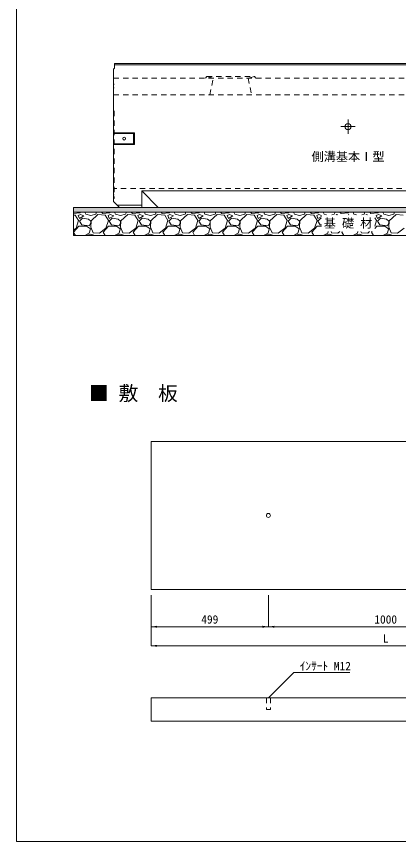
# Model space of a CAD drawing. Units: millimetres at full size. Extents: x 30799 to 61844, y 11231 to 18656.
# Drawn here: x 30799 to 32426, y 11406 to 14921 of the extents above; entities that cross this region are included whole.
import ezdxf
from ezdxf.enums import TextEntityAlignment as Align

# ---------------------------------------------------------------- set-up
doc = ezdxf.new("R2010")
doc.units = ezdxf.units.MM
doc.header["$LTSCALE"] = 30
doc.linetypes.add('USER1', pattern=[1.35, 0.75, -0.6])
doc.linetypes.add('USER2', pattern=[28.575, 19.05, -3.175, 3.175, -3.175])
for name, color, linetype, lineweight in [('0_2', 7, 'Continuous', 13), ('寸法線', 7, 'Continuous', 9), ('引出線', 4, 'Continuous', 9), ('本体', 2, 'Continuous', 20), ('枠', 5, 'Continuous', 5), ('補助線', 8, 'Continuous', 20), ('ｲﾝｻｰﾄ', 3, 'USER1', 5), ('ﾊｯﾁﾝｸﾞ', 7, 'Continuous', 5)]:
    doc.layers.add(name, color=color, linetype=linetype, lineweight=lineweight)
doc.styles.add('ＭＳ ゴシック', font='')
doc.styles.get('ＭＳ ゴシック').set_extended_font_data('MS Gothic')

# ---------------------------------------------------------------- blocks, each defined once
blk = doc.blocks.new('filled_arrow')
at = {"color": 0, "linetype": 'Continuous', "lineweight": -2}
blk.add_solid([(7.5, 1.25), (0, 0), (7.5, -1.25)], dxfattribs=at)

msp = doc.modelspace()

# ---------------------------------------------------------------- hatches: boundary and pattern name
at = {"layer": 'ﾊｯﾁﾝｸﾞ'}
msp.add_hatch(color=8, dxfattribs=at).paths.add_polyline_path([(35380.05, 14087.67), (35380.05, 14107.67), (31042.05, 14107.67), (31042.05, 14087.67)])

# ---------------------------------------------------------------- linework, layer by layer
at = {"layer": '0_2', "lineweight": 9}
for p, q in [((31042.05, 14107.67), (31237.05, 14107.67)), ((31042.05, 14087.67), (33211.05, 14087.67)), ((31042.05, 13987.67), (33211.05, 13987.67))]:
    msp.add_line(p, q, dxfattribs=at)
at = {"layer": '寸法線', "linetype": 'USER2'}
for p, q in [((32181.08, 14451.67), (32241.01, 14451.67)), ((32211.05, 14481.63), (32211.05, 14421.71))]:
    msp.add_line(p, q, dxfattribs=at)
at = {"layer": '寸法線'}
for p, q in [((31372.62, 12454.83), (31372.62, 12239.52)), ((31372.62, 12454.83), (31372.62, 12320.73)), ((31871.62, 12454.83), (31871.62, 12320.73)), ((31871.62, 12454.83), (31871.62, 12320.73)), ((31372.62, 12320.73), (31871.62, 12320.73)), ((31871.62, 12320.73), (32871.62, 12320.73)), ((31372.62, 12239.52), (33370.62, 12239.52))]:
    msp.add_line(p, q, dxfattribs=at)
at = {"layer": '引出線'}
msp.add_lwpolyline([(31871.64, 12017.74), (31980.09, 12126.2), (32219.24, 12126.2)], dxfattribs=at)
at = {"layer": '本体'}
for p, q in [((31216.55, 14700.67), (31212.05, 14696.67)), ((31212.05, 14132.67), (31212.05, 14696.67)), ((31216.55, 14700.67), (31216.55, 14720.67)), ((31216.55, 14720.67), (33205.54, 14720.67)), ((31237.05, 14107.67), (31212.05, 14132.67)), ((31237.05, 14107.67), (33185.05, 14107.67)), ((31372.62, 13109.83), (31372.62, 12479.83)), ((31372.62, 13109.83), (33370.62, 13109.83)), ((31372.62, 12479.83), (33370.62, 12479.83)), ((31372.62, 12017.74), (31372.62, 11917.74)), ((31372.62, 12017.74), (33370.62, 12017.74)), ((31372.62, 11917.74), (33370.62, 11917.74))]:
    msp.add_line(p, q, dxfattribs=at)
at = {"layer": '本体', "color": 4, "lineweight": 5}
for p, q in [((31216.55, 14714.67), (32211.05, 14714.67)), ((33205.54, 14714.67), (32211.04, 14714.67)), ((31212.05, 14425.17), (31301.05, 14425.17)), ((31212.05, 14423.17), (31297.05, 14423.17)), ((31297.05, 14423.17), (31301.05, 14425.17)), ((31297.05, 14423.17), (31297.05, 14378.17)), ((31301.05, 14425.17), (31301.05, 14376.17)), ((31297.05, 14378.17), (31212.05, 14378.17)), ((31297.05, 14378.17), (31301.05, 14376.17)), ((31301.05, 14376.17), (31212.05, 14376.17))]:
    msp.add_line(p, q, dxfattribs=at)
at = {"layer": '本体', "color": 7, "linetype": 'USER1', "lineweight": 9}
for p, q in [((31609.04, 14665.67), (31604.04, 14657.67)), ((31609.04, 14665.67), (31636.04, 14657.67)), ((31609.04, 14665.67), (31813.04, 14665.67)), ((31813.04, 14665.67), (31786.04, 14657.67)), ((31813.04, 14665.67), (31818.05, 14657.67)), ((31212.05, 14657.67), (33210.05, 14657.67)), ((31622.58, 14587.67), (31636.04, 14657.67)), ((31786.04, 14657.67), (31799.5, 14587.67)), ((31212.05, 14587.67), (33210.05, 14587.67)), ((33210.05, 14187.67), (31212.05, 14187.67))]:
    msp.add_line(p, q, dxfattribs=at)
at = {"layer": '本体', "color": 4, "linetype": 'USER1', "lineweight": 5}
for p, q in [((31212.05, 14633.67), (31215.25, 14631.67)), ((31212.05, 14615.67), (31215.25, 14617.67)), ((31215.25, 14518.67), (31215.25, 14146.67)), ((31212.05, 14162.67), (31215.25, 14160.67)), ((31212.05, 14144.67), (31215.25, 14146.67))]:
    msp.add_line(p, q, dxfattribs=at)
at = {"layer": '本体', "lineweight": 9}
for p, q in [((31332.05, 14177.67), (31332.05, 14107.67)), ((31332.05, 14177.67), (31402.05, 14107.67)), ((31332.05, 14177.67), (33090.04, 14177.67)), ((31227.05, 14117.67), (31332.05, 14117.67))]:
    msp.add_line(p, q, dxfattribs=at)
msp.add_circle((32211.05, 14451.67), 12.5, dxfattribs=at)
at = {"layer": '枠', "lineweight": 20}
for p, q in [((30798.55, 18405.68), (30798.55, 11405.68)), ((30798.55, 11405.68), (35623.55, 11405.68))]:
    msp.add_line(p, q, dxfattribs=at)
at = {"layer": '補助線'}
msp.add_line((31042.05, 14107.67), (31042.05, 13987.67), dxfattribs=at)
msp.add_lwpolyline([(31042.05, 14107.67), (35380.05, 14107.67), (35380.05, 14087.67), (31042.05, 14087.67)], close=True, dxfattribs=at)
at = {"layer": 'ｲﾝｻｰﾄ'}
for p, q in [((31863.12, 12017.74), (31863.12, 11967.74)), ((31880.12, 12017.74), (31880.12, 11967.74)), ((31863.12, 11967.74), (31880.12, 11967.74))]:
    msp.add_line(p, q, dxfattribs=at)
at = {"layer": 'ｲﾝｻｰﾄ', "linetype": 'Continuous'}
for centre, radius in [((31257.05, 14400.67), 6), ((31871.62, 12794.83), 8.5)]:
    msp.add_circle(centre, radius, dxfattribs=at)
at = {"layer": 'ﾊｯﾁﾝｸﾞ'}
for p, q in [((31068.01, 14084.3), (31042.05, 14082.04)), ((31048.96, 14074.14), (31042.05, 14074.72)), ((31062.93, 14051.28), (31048.96, 14074.14)), ((31070.55, 14076.68), (31061.66, 14072.87)), ((31061.66, 14072.87), (31066.74, 14060.17)), ((31066.74, 14060.17), (31085.79, 14071.6)), ((31079.44, 14061.44), (31066.74, 14048.74)), ((31071.05, 14087.67), (31068.01, 14084.3)), ((31085.79, 14071.6), (31070.55, 14076.68)), ((31104.84, 14057.63), (31079.44, 14061.44)), ((31089.79, 14087.67), (31093.41, 14079.22)), ((31093.41, 14079.22), (31115, 14072.87)), ((31115, 14072.87), (31136.59, 14079.22)), ((31145.48, 14076.68), (31116.27, 14050.01)), ((31136.59, 14079.22), (31139.61, 14087.67)), ((31175.96, 14074.14), (31145.48, 14076.68)), ((31165.8, 14081.76), (31160.38, 14087.67)), ((31195.01, 14084.3), (31165.8, 14081.76)), ((31189.93, 14051.28), (31175.96, 14074.14)), ((31197.55, 14076.68), (31188.66, 14072.87)), ((31188.66, 14072.87), (31193.74, 14060.17)), ((31193.74, 14060.17), (31212.79, 14071.6)), ((31206.44, 14061.44), (31193.74, 14048.74)), ((31198.05, 14087.67), (31195.01, 14084.3)), ((31212.79, 14071.6), (31197.55, 14076.68)), ((31231.84, 14057.63), (31206.44, 14061.44)), ((31216.79, 14087.67), (31220.41, 14079.22)), ((31220.41, 14079.22), (31242, 14072.87)), ((31242, 14072.87), (31263.59, 14079.22)), ((31272.48, 14076.68), (31243.27, 14050.01)), ((31263.59, 14079.22), (31266.61, 14087.67)), ((31302.96, 14074.14), (31272.48, 14076.68)), ((31292.8, 14081.76), (31287.38, 14087.67)), ((31322.01, 14084.3), (31292.8, 14081.76)), ((31316.93, 14051.28), (31302.96, 14074.14)), ((31324.55, 14076.68), (31315.66, 14072.87)), ((31315.66, 14072.87), (31320.74, 14060.17)), ((31320.74, 14060.17), (31339.79, 14071.6)), ((31333.44, 14061.44), (31320.74, 14048.74)), ((31325.05, 14087.67), (31322.01, 14084.3)), ((31339.79, 14071.6), (31324.55, 14076.68)), ((31358.84, 14057.63), (31333.44, 14061.44)), ((31343.79, 14087.67), (31347.41, 14079.22)), ((31347.41, 14079.22), (31369, 14072.87)), ((31369, 14072.87), (31390.59, 14079.22)), ((31399.48, 14076.68), (31370.27, 14050.01)), ((31390.59, 14079.22), (31393.61, 14087.67)), ((31429.96, 14074.14), (31399.48, 14076.68)), ((31419.8, 14081.76), (31414.38, 14087.67)), ((31449.01, 14084.3), (31419.8, 14081.76)), ((31443.93, 14051.28), (31429.96, 14074.14)), ((31451.55, 14076.68), (31442.66, 14072.87)), ((31442.66, 14072.87), (31447.74, 14060.17)), ((31447.74, 14060.17), (31466.79, 14071.6)), ((31460.44, 14061.44), (31447.74, 14048.74)), ((31452.05, 14087.67), (31449.01, 14084.3)), ((31466.79, 14071.6), (31451.55, 14076.68)), ((31485.84, 14057.63), (31460.44, 14061.44)), ((31470.79, 14087.67), (31474.41, 14079.22)), ((31474.41, 14079.22), (31496, 14072.87)), ((31496, 14072.87), (31517.59, 14079.22)), ((31526.48, 14076.68), (31497.27, 14050.01)), ((31517.59, 14079.22), (31520.61, 14087.67)), ((31556.96, 14074.14), (31526.48, 14076.68)), ((31546.8, 14081.76), (31541.38, 14087.67)), ((31576.01, 14084.3), (31546.8, 14081.76)), ((31570.93, 14051.28), (31556.96, 14074.14)), ((31578.55, 14076.68), (31569.66, 14072.87)), ((31569.66, 14072.87), (31574.74, 14060.17)), ((31574.74, 14060.17), (31593.79, 14071.6)), ((31587.44, 14061.44), (31574.74, 14048.74)), ((31579.05, 14087.67), (31576.01, 14084.3)), ((31593.79, 14071.6), (31578.55, 14076.68)), ((31612.84, 14057.63), (31587.44, 14061.44)), ((31597.79, 14087.67), (31601.41, 14079.22)), ((31601.41, 14079.22), (31623, 14072.87)), ((31623, 14072.87), (31644.59, 14079.22)), ((31653.48, 14076.68), (31624.27, 14050.01)), ((31644.59, 14079.22), (31647.61, 14087.67)), ((31683.96, 14074.14), (31653.48, 14076.68)), ((31673.8, 14081.76), (31668.38, 14087.67)), ((31703.01, 14084.3), (31673.8, 14081.76)), ((31697.93, 14051.28), (31683.96, 14074.14)), ((31705.55, 14076.68), (31696.66, 14072.87)), ((31696.66, 14072.87), (31701.74, 14060.17)), ((31701.74, 14060.17), (31720.79, 14071.6)), ((31714.44, 14061.44), (31701.74, 14048.74)), ((31706.05, 14087.67), (31703.01, 14084.3)), ((31720.79, 14071.6), (31705.55, 14076.68)), ((31739.84, 14057.63), (31714.44, 14061.44)), ((31724.79, 14087.67), (31728.41, 14079.22)), ((31728.41, 14079.22), (31750, 14072.87)), ((31750, 14072.87), (31771.59, 14079.22)), ((31780.48, 14076.68), (31751.27, 14050.01)), ((31771.59, 14079.22), (31774.61, 14087.67)), ((31810.96, 14074.14), (31780.48, 14076.68)), ((31800.8, 14081.76), (31795.38, 14087.67)), ((31830.01, 14084.3), (31800.8, 14081.76)), ((31824.93, 14051.28), (31810.96, 14074.14)), ((31832.55, 14076.68), (31823.66, 14072.87)), ((31823.66, 14072.87), (31828.74, 14060.17)), ((31828.74, 14060.17), (31847.79, 14071.6)), ((31841.44, 14061.44), (31828.74, 14048.74)), ((31833.05, 14087.67), (31830.01, 14084.3)), ((31847.79, 14071.6), (31832.55, 14076.68)), ((31866.84, 14057.63), (31841.44, 14061.44)), ((31851.79, 14087.67), (31855.41, 14079.22)), ((31855.41, 14079.22), (31877, 14072.87)), ((31877, 14072.87), (31898.59, 14079.22)), ((31907.48, 14076.68), (31878.27, 14050.01)), ((31898.59, 14079.22), (31901.61, 14087.67)), ((31937.96, 14074.14), (31907.48, 14076.68)), ((31927.8, 14081.76), (31922.38, 14087.67)), ((31957.01, 14084.3), (31927.8, 14081.76)), ((31951.93, 14051.28), (31937.96, 14074.14)), ((31959.55, 14076.68), (31950.66, 14072.87)), ((31950.66, 14072.87), (31955.74, 14060.17)), ((31955.74, 14060.17), (31974.79, 14071.6)), ((31968.44, 14061.44), (31955.74, 14048.74)), ((31960.05, 14087.67), (31957.01, 14084.3)), ((31974.79, 14071.6), (31959.55, 14076.68)), ((31993.84, 14057.63), (31968.44, 14061.44)), ((31978.79, 14087.67), (31982.41, 14079.22)), ((31982.41, 14079.22), (32004, 14072.87)), ((32004, 14072.87), (32025.59, 14079.22)), ((32034.48, 14076.68), (32005.27, 14050.01)), ((32025.59, 14079.22), (32028.61, 14087.67)), ((32064.96, 14074.14), (32034.48, 14076.68)), ((32054.8, 14081.76), (32049.38, 14087.67)), ((32084.01, 14084.3), (32054.8, 14081.76)), ((32078.93, 14051.28), (32064.96, 14074.14)), ((32086.55, 14076.68), (32077.66, 14072.87)), ((32077.66, 14072.87), (32082.74, 14060.17)), ((32082.74, 14060.17), (32097.49, 14069.02)), ((32095.44, 14061.44), (32082.74, 14048.74)), ((32087.05, 14087.67), (32084.01, 14084.3)), ((32097.49, 14073.03), (32086.55, 14076.68)), ((32097.49, 14061.13), (32095.44, 14061.44)), ((32105.79, 14087.67), (32109.41, 14079.22)), ((32109.41, 14079.22), (32119.75, 14076.18)), ((32142.25, 14076.18), (32152.59, 14079.22)), ((32152.59, 14079.22), (32155.61, 14087.67)), ((32161.48, 14076.68), (32160.93, 14076.18)), ((32167.48, 14076.18), (32161.48, 14076.68)), ((32181.8, 14081.76), (32176.38, 14087.67)), ((32211.01, 14084.3), (32181.8, 14081.76)), ((32214.05, 14087.67), (32211.01, 14084.3)), ((32213.55, 14076.68), (32212.38, 14076.18)), ((32215.05, 14076.18), (32213.55, 14076.68)), ((32232.79, 14087.67), (32236.41, 14079.22)), ((32236.41, 14079.22), (32246.75, 14076.18)), ((32269.25, 14076.18), (32279.59, 14079.22)), ((32279.59, 14079.22), (32282.61, 14087.67)), ((32288.48, 14076.68), (32287.93, 14076.18)), ((32294.48, 14076.18), (32288.48, 14076.68)), ((32308.8, 14081.76), (32303.38, 14087.67)), ((32338.01, 14084.3), (32308.8, 14081.76)), ((32332.93, 14051.28), (32325.41, 14063.58)), ((32340.55, 14076.68), (32331.66, 14072.87)), ((32331.66, 14072.87), (32336.74, 14060.17)), ((32336.74, 14060.17), (32355.79, 14071.6)), ((32349.44, 14061.44), (32336.74, 14048.74)), ((32341.05, 14087.67), (32338.01, 14084.3)), ((32355.79, 14071.6), (32340.55, 14076.68)), ((32374.84, 14057.63), (32349.44, 14061.44)), ((32359.79, 14087.67), (32363.41, 14079.22)), ((32363.41, 14079.22), (32385, 14072.87)), ((32385, 14072.87), (32406.59, 14079.22)), ((32415.48, 14076.68), (32386.27, 14050.01)), ((32406.59, 14079.22), (32409.61, 14087.67)), ((32445.96, 14074.14), (32415.48, 14076.68)), ((31042.05, 14002.53), (31064.2, 14027.15)), ((31052.77, 14019.53), (31062.93, 14051.28)), ((31064.2, 14027.15), (31097.22, 14027.15)), ((31066.74, 14048.74), (31076.9, 14033.5)), ((31076.9, 14033.5), (31108.65, 14029.69)), ((31097.22, 14027.15), (31113.73, 14015.72)), ((31115, 14048.74), (31104.84, 14057.63)), ((31108.65, 14029.69), (31115, 14041.12)), ((31116.27, 14050.01), (31115, 14023.34)), ((31115, 14041.12), (31115, 14048.74)), ((31168.34, 14001.75), (31191.2, 14027.15)), ((31179.77, 14019.53), (31189.93, 14051.28)), ((31191.2, 14027.15), (31224.22, 14027.15)), ((31193.74, 14048.74), (31203.9, 14033.5)), ((31203.9, 14033.5), (31235.65, 14029.69)), ((31224.22, 14027.15), (31240.73, 14015.72)), ((31242, 14048.74), (31231.84, 14057.63)), ((31235.65, 14029.69), (31242, 14041.12)), ((31243.27, 14050.01), (31242, 14023.34)), ((31242, 14041.12), (31242, 14048.74)), ((31295.34, 14001.75), (31318.2, 14027.15)), ((31306.77, 14019.53), (31316.93, 14051.28)), ((31318.2, 14027.15), (31351.22, 14027.15)), ((31320.74, 14048.74), (31330.9, 14033.5)), ((31330.9, 14033.5), (31362.65, 14029.69)), ((31351.22, 14027.15), (31367.73, 14015.72)), ((31369, 14048.74), (31358.84, 14057.63)), ((31362.65, 14029.69), (31369, 14041.12)), ((31370.27, 14050.01), (31369, 14023.34)), ((31369, 14041.12), (31369, 14048.74)), ((31422.34, 14001.75), (31445.2, 14027.15)), ((31433.77, 14019.53), (31443.93, 14051.28)), ((31445.2, 14027.15), (31478.22, 14027.15)), ((31447.74, 14048.74), (31457.9, 14033.5)), ((31457.9, 14033.5), (31489.65, 14029.69)), ((31478.22, 14027.15), (31494.73, 14015.72)), ((31496, 14048.74), (31485.84, 14057.63)), ((31489.65, 14029.69), (31496, 14041.12)), ((31497.27, 14050.01), (31496, 14023.34)), ((31496, 14041.12), (31496, 14048.74)), ((31549.34, 14001.75), (31572.2, 14027.15)), ((31560.77, 14019.53), (31570.93, 14051.28)), ((31572.2, 14027.15), (31605.22, 14027.15)), ((31574.74, 14048.74), (31584.9, 14033.5)), ((31584.9, 14033.5), (31616.65, 14029.69)), ((31605.22, 14027.15), (31621.73, 14015.72)), ((31623, 14048.74), (31612.84, 14057.63)), ((31616.65, 14029.69), (31623, 14041.12)), ((31624.27, 14050.01), (31623, 14023.34)), ((31623, 14041.12), (31623, 14048.74)), ((31676.34, 14001.75), (31699.2, 14027.15)), ((31687.77, 14019.53), (31697.93, 14051.28)), ((31699.2, 14027.15), (31732.22, 14027.15)), ((31701.74, 14048.74), (31711.9, 14033.5)), ((31711.9, 14033.5), (31743.65, 14029.69)), ((31732.22, 14027.15), (31748.73, 14015.72)), ((31750, 14048.74), (31739.84, 14057.63)), ((31743.65, 14029.69), (31750, 14041.12)), ((31751.27, 14050.01), (31750, 14023.34)), ((31750, 14041.12), (31750, 14048.74)), ((31803.34, 14001.75), (31826.2, 14027.15)), ((31814.77, 14019.53), (31824.93, 14051.28)), ((31826.2, 14027.15), (31859.22, 14027.15)), ((31828.74, 14048.74), (31838.9, 14033.5)), ((31838.9, 14033.5), (31870.65, 14029.69)), ((31859.22, 14027.15), (31875.73, 14015.72)), ((31877, 14048.74), (31866.84, 14057.63)), ((31870.65, 14029.69), (31877, 14041.12)), ((31878.27, 14050.01), (31877, 14023.34)), ((31877, 14041.12), (31877, 14048.74)), ((31930.34, 14001.75), (31953.2, 14027.15)), ((31941.77, 14019.53), (31951.93, 14051.28)), ((31953.2, 14027.15), (31986.22, 14027.15)), ((31955.74, 14048.74), (31965.9, 14033.5)), ((31965.9, 14033.5), (31997.65, 14029.69)), ((31986.22, 14027.15), (32002.73, 14015.72)), ((32004, 14048.74), (31993.84, 14057.63)), ((31997.65, 14029.69), (32004, 14041.12)), ((32005.27, 14050.01), (32004, 14023.34)), ((32004, 14041.12), (32004, 14048.74)), ((32057.34, 14001.75), (32080.2, 14027.15)), ((32068.77, 14019.53), (32078.93, 14051.28)), ((32080.2, 14027.15), (32097.49, 14027.15)), ((32082.74, 14048.74), (32092.9, 14033.5)), ((32092.9, 14033.5), (32097.49, 14032.95)), ((32325.41, 14027.79), (32332.93, 14051.28)), ((32325.41, 14017.39), (32334.2, 14027.15)), ((32334.2, 14027.15), (32367.22, 14027.15)), ((32336.74, 14048.74), (32346.9, 14033.5)), ((32346.9, 14033.5), (32378.65, 14029.69)), ((32367.22, 14027.15), (32383.73, 14015.72)), ((32385, 14048.74), (32374.84, 14057.63)), ((32378.65, 14029.69), (32385, 14041.12)), ((32386.27, 14050.01), (32385, 14023.34)), ((32385, 14041.12), (32385, 14048.74)), ((31042.05, 14011.24), (31052.77, 14019.53)), ((31049.55, 13987.67), (31042.05, 14000.54)), ((31108.65, 13997.94), (31089.05, 13987.67)), ((31094.68, 13987.78), (31115, 13994.13)), ((31113.73, 14015.72), (31108.65, 13997.94)), ((31115, 14023.34), (31125.16, 13999.21)), ((31115, 13994.13), (31132.22, 13987.67)), ((31125.16, 13999.21), (31151.83, 13997.94)), ((31151.83, 13997.94), (31179.77, 14019.53)), ((31176.55, 13987.67), (31168.34, 14001.75)), ((31235.65, 13997.94), (31216.05, 13987.67)), ((31221.68, 13987.78), (31242, 13994.13)), ((31240.73, 14015.72), (31235.65, 13997.94)), ((31242, 14023.34), (31252.16, 13999.21)), ((31242, 13994.13), (31259.22, 13987.67)), ((31252.16, 13999.21), (31278.83, 13997.94)), ((31278.83, 13997.94), (31306.77, 14019.53)), ((31303.55, 13987.67), (31295.34, 14001.75)), ((31362.65, 13997.94), (31343.05, 13987.67)), ((31348.68, 13987.78), (31369, 13994.13)), ((31367.73, 14015.72), (31362.65, 13997.94)), ((31369, 14023.34), (31379.16, 13999.21)), ((31369, 13994.13), (31386.22, 13987.67)), ((31379.16, 13999.21), (31405.83, 13997.94)), ((31405.83, 13997.94), (31433.77, 14019.53)), ((31430.55, 13987.67), (31422.34, 14001.75)), ((31489.65, 13997.94), (31470.05, 13987.67)), ((31475.68, 13987.78), (31496, 13994.13)), ((31494.73, 14015.72), (31489.65, 13997.94)), ((31496, 14023.34), (31506.16, 13999.21)), ((31496, 13994.13), (31513.22, 13987.67)), ((31506.16, 13999.21), (31532.83, 13997.94)), ((31532.83, 13997.94), (31560.77, 14019.53)), ((31557.55, 13987.67), (31549.34, 14001.75)), ((31616.65, 13997.94), (31597.05, 13987.67)), ((31602.68, 13987.78), (31623, 13994.13)), ((31621.73, 14015.72), (31616.65, 13997.94)), ((31623, 14023.34), (31633.16, 13999.21)), ((31623, 13994.13), (31640.22, 13987.67)), ((31633.16, 13999.21), (31659.83, 13997.94)), ((31659.83, 13997.94), (31687.77, 14019.53)), ((31684.55, 13987.67), (31676.34, 14001.75)), ((31743.65, 13997.94), (31724.05, 13987.67)), ((31729.68, 13987.78), (31750, 13994.13)), ((31748.73, 14015.72), (31743.65, 13997.94)), ((31750, 14023.34), (31760.16, 13999.21)), ((31750, 13994.13), (31767.22, 13987.67)), ((31760.16, 13999.21), (31786.83, 13997.94)), ((31786.83, 13997.94), (31814.77, 14019.53)), ((31811.55, 13987.67), (31803.34, 14001.75)), ((31870.65, 13997.94), (31851.05, 13987.67)), ((31856.68, 13987.78), (31877, 13994.13)), ((31875.73, 14015.72), (31870.65, 13997.94)), ((31877, 14023.34), (31887.16, 13999.21)), ((31877, 13994.13), (31894.22, 13987.67)), ((31887.16, 13999.21), (31913.83, 13997.94)), ((31913.83, 13997.94), (31941.77, 14019.53)), ((31938.55, 13987.67), (31930.34, 14001.75)), ((31997.65, 13997.94), (31978.05, 13987.67)), ((31983.68, 13987.78), (32004, 13994.13)), ((32002.73, 14015.72), (31997.65, 13997.94)), ((32004, 14023.34), (32014.16, 13999.21)), ((32004, 13994.13), (32021.22, 13987.67)), ((32014.16, 13999.21), (32040.83, 13997.94)), ((32040.83, 13997.94), (32068.77, 14019.53)), ((32065.55, 13987.67), (32057.34, 14001.75)), ((32124.65, 13997.94), (32105.05, 13987.67)), ((32110.68, 13987.78), (32131, 13994.13)), ((32126.44, 14004.2), (32124.65, 13997.94)), ((32131, 13994.13), (32148.22, 13987.67)), ((32139.06, 14004.2), (32141.16, 13999.21)), ((32141.16, 13999.21), (32167.83, 13997.94)), ((32167.83, 13997.94), (32175.93, 14004.2)), ((32184.34, 14001.75), (32186.55, 14004.2)), ((32192.55, 13987.67), (32184.34, 14001.75)), ((32251.65, 13997.94), (32232.05, 13987.67)), ((32237.68, 13987.78), (32258, 13994.13)), ((32253.44, 14004.2), (32251.65, 13997.94)), ((32258, 13994.13), (32275.22, 13987.67)), ((32266.06, 14004.2), (32268.16, 13999.21)), ((32268.16, 13999.21), (32294.83, 13997.94)), ((32294.83, 13997.94), (32302.93, 14004.2)), ((32311.34, 14001.75), (32313.55, 14004.2)), ((32319.55, 13987.67), (32311.34, 14001.75)), ((32378.65, 13997.94), (32359.05, 13987.67)), ((32364.68, 13987.78), (32385, 13994.13)), ((32383.73, 14015.72), (32378.65, 13997.94)), ((32385, 14023.34), (32395.16, 13999.21)), ((32385, 13994.13), (32402.22, 13987.67)), ((32395.16, 13999.21), (32421.83, 13997.94)), ((32421.83, 13997.94), (32449.77, 14019.53)), ((31094.63, 13987.67), (31094.68, 13987.78)), ((31221.63, 13987.67), (31221.68, 13987.78)), ((31348.63, 13987.67), (31348.68, 13987.78)), ((31475.63, 13987.67), (31475.68, 13987.78)), ((31602.63, 13987.67), (31602.68, 13987.78)), ((31729.63, 13987.67), (31729.68, 13987.78)), ((31856.63, 13987.67), (31856.68, 13987.78)), ((31983.63, 13987.67), (31983.68, 13987.78)), ((32110.63, 13987.67), (32110.68, 13987.78)), ((32237.63, 13987.67), (32237.68, 13987.78)), ((32364.63, 13987.67), (32364.68, 13987.78))]:
    msp.add_line(p, q, dxfattribs=at)

# ---------------------------------------------------------------- block references
at = {"layer": '寸法線', "xscale": 3.33, "yscale": 3.33}
for p in [(31372.62, 12320.73), (31871.62, 12320.73), (31372.62, 12239.52)]:
    msp.add_blockref('filled_arrow', p, dxfattribs=at)
at = {"layer": '寸法線', "xscale": 3.33, "yscale": 3.33, "rotation": 180}
msp.add_blockref('filled_arrow', (31871.62, 12320.73), dxfattribs=at)
at = {"layer": '引出線', "xscale": 0.133, "yscale": 0.133, "rotation": 45}
msp.add_blockref('filled_arrow', (31871.64, 12017.74), dxfattribs=at)

# ---------------------------------------------------------------- texts
at = {"layer": '0_2', "style": 'ＭＳ ゴシック'}
for s, p in [('側溝基本Ⅰ型', (32211.05, 14324.11)), ('基 礎 材', (32211.05, 14040.29))]:
    msp.add_text(s, height=37.98, dxfattribs=at).set_placement(p, align=Align.MIDDLE_CENTER)
msp.add_text('■ 敷\u3000板', height=61.71, dxfattribs=at).set_placement((31107.23, 13265.99), align=Align.BOTTOM_LEFT)
at = {"layer": '寸法線', "style": 'ＭＳ ゴシック'}
for s, p in [('499', (31622.12, 12351.98)), ('1000', (32371.62, 12351.98)), ('L', (32371.62, 12270.77))]:
    msp.add_text(s, height=35.6, dxfattribs=at).set_placement(p, align=Align.MIDDLE_CENTER)
at = {"layer": '引出線', "style": 'ＭＳ ゴシック'}
msp.add_text('ｲﾝｻｰﾄ M12', height=35.6, dxfattribs=at).set_placement((32005.09, 12171.2), align=Align.TOP_LEFT)

doc.saveas('drawing.dxf')
